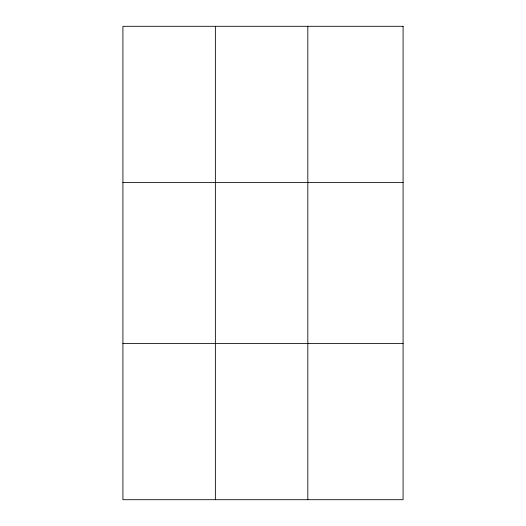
<?xml version="1.0" encoding="UTF-8"?>
<svg xmlns="http://www.w3.org/2000/svg" width="526" height="526" viewBox="0 0 526 526"><rect width="100%" height="100%" fill="white"/><g stroke="black" fill="none" stroke-linecap="round" stroke-linejoin="round"><path stroke-width="0.79" d="M215.371 499.7L215.371 26.3M307.828 499.7L307.828 26.3M122.913 182.522L403.087 182.522M122.913 343.478L403.087 343.478M403.087 26.3L403.087 499.7L122.913 499.7L122.913 26.3L403.087 26.3"/></g></svg>
